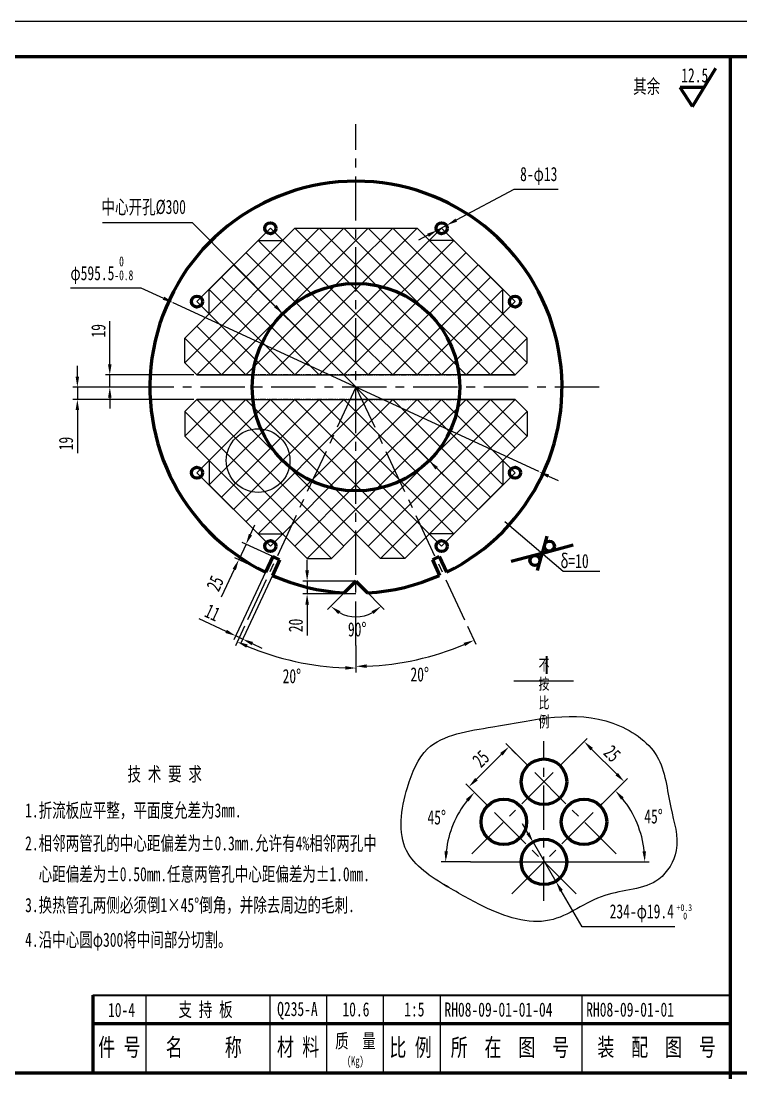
# Model space of a CAD drawing. Header units: millimetres. Extents: x 23903 to 90356, y -5632 to 81432.
# Drawn here: x 57148 to 59180, y 54777 to 57747 of the extents above; entities that cross this region are included whole.
import ezdxf

# ---------------------------------------------------------------- set-up
doc = ezdxf.new("R2010")
doc.units = ezdxf.units.MM
for name, pattern in [('CENTER', [50.8, 31.75, -6.35, 6.35, -6.35]), ('CENTERX2', [4, 2.5, -0.5, 0.5, -0.5]), ('PHANTOM2', [31.75, 15.875, -3.175, 3.175, -3.175, 3.175, -3.175])]:
    doc.linetypes.add(name, pattern=pattern)
doc.layers.get('0').update_dxf_attribs({"lineweight": 60})
doc.layers.get('DEFPOINTS').update_dxf_attribs({"color": 6, "linetype": 'PHANTOM2', "lineweight": 25})
doc.layers.add('CCX', color=3, linetype='Continuous', lineweight=25)
doc.layers.add('DD', color=4, linetype='CENTER', lineweight=25)
doc.styles.add('HZ', font='SIMFANG.TTF', dxfattribs={"width": 0.7})
doc.styles.add('HZ123', font='SIMFANG.TTF', dxfattribs={"width": 0.7, "height": 2.5})
doc.styles.add('WZ5', font='SIMFANG.TTF', dxfattribs={"width": 0.7})
doc.dimstyles.new('ISO-25$0', dxfattribs={"dimscale": 10, "dimtxt": 4, "dimasz": 3, "dimexe": 1.25, "dimexo": 0, "dimgap": 1.2, "dimtad": 1, "dimdec": 0, "dimtxsty": 'HZ', "dimcen": 0, "dimclrd": 256, "dimclrt": 256, "dimadec": 0, "dimazin": 0, "dimtfac": 1, "dimtdec": 0, "dimtmove": 0, "dimatfit": 2, "dimfxl": 1, "dimlwd": -1, "dimarcsym": 0})
doc.dimstyles.new('ISO-25$2', dxfattribs={"dimscale": 10, "dimtxt": 4, "dimasz": 3, "dimexe": 1.25, "dimexo": 0, "dimgap": 1.5, "dimtad": 2, "dimtih": 1, "dimtoh": 1, "dimdec": 0, "dimdsep": 46, "dimtxsty": 'HZ', "dimcen": 3, "dimadec": 0, "dimazin": 0, "dimtfac": 1, "dimtdec": 0, "dimtmove": 0, "dimatfit": 3, "dimfxl": 1, "dimarcsym": 0})
doc.dimstyles.new('ISO-25$3', dxfattribs={"dimscale": 10, "dimtxt": 4, "dimasz": 3, "dimexe": 1.25, "dimexo": 0, "dimgap": 1.5, "dimtad": 2, "dimtih": 1, "dimtoh": 1, "dimdec": 0, "dimdsep": 46, "dimtxsty": 'HZ', "dimcen": -2.5, "dimadec": 0, "dimazin": 0, "dimtfac": 1, "dimtdec": 0, "dimtmove": 0, "dimatfit": 3, "dimldrblk": 'NONE', "dimfxl": 1, "dimarcsym": 0})

# ---------------------------------------------------------------- blocks, each defined once
blk = doc.blocks.new('*D84')
at = {"layer": 'CCX', "color": 0, "lineweight": -2}
for p, q in [((58072.2, 56144.7), (58013.3, 56085.9)), ((58114.3, 56144.7), (58173.1, 56085.9))]:
    blk.add_line(p, q, dxfattribs=at)
blk.add_arc((58093.2, 56165.8), 100.5, 242.1656, 297.8344, dxfattribs=at)
at = {"layer": 'CCX', "color": 0}
for points in [[(58043.3, 56072.9), (58049.3, 56080.9), (58022.2, 56094.7)], [(58137.2, 56080.9), (58143.1, 56072.9), (58164.3, 56094.7)]]:
    blk.add_solid(points, dxfattribs=at)
at = {"layer": 'DEFPOINTS', "color": 0}
for p in [(58093.2, 56165.8), (58093.2, 56165.8), (58072.2, 56144.7), (58114.3, 56144.7), (58067.2, 56068.7)]:
    blk.add_point(p, dxfattribs=at)
at = {"layer": 'CCX', "color": 0, "insert": (58096.7, 56029.3), "char_height": 40, "attachment_point": 5, "style": 'HZ'}
blk.add_mtext('90°', dxfattribs=at)
blk = doc.blocks.new('*D104')
at = {"layer": 'CCX', "color": 0, "lineweight": -2}
for p, q in [((57778.7, 56038.9), (57752.8, 55983.3)), ((58093.2, 55983.6), (58093.2, 55907.8))]:
    blk.add_line(p, q, dxfattribs=at)
blk.add_arc((58093.2, 56713.4), 793.1, 247.1674, 267.8326, dxfattribs=at)
at = {"layer": 'CCX', "color": 0}
for points in [[(57783.4, 55977.8), (57787.5, 55987), (57758, 55994.6)], [(58063.3, 55925.8), (58063.1, 55915.8), (58093.2, 55920.3)]]:
    blk.add_solid(points, dxfattribs=at)
at = {"layer": 'DEFPOINTS', "color": 0}
for p in [(58093.2, 57455.9), (58093.2, 56713.4), (57778.7, 56038.9), (58093.2, 55983.6), (57865.8, 55953.6)]:
    blk.add_point(p, dxfattribs=at)
at = {"layer": 'CCX', "color": 0, "insert": (57912.3, 55897.3), "char_height": 40, "attachment_point": 5, "style": 'HZ'}
blk.add_mtext('20%%D', dxfattribs=at)
blk = doc.blocks.new('*D105')
at = {"layer": 'CCX', "color": 0, "lineweight": -2}
for p, q in [((58407.8, 56038.9), (58431.6, 55987.7)), ((58093.2, 55983.6), (58093.2, 55912.7))]:
    blk.add_line(p, q, dxfattribs=at)
blk.add_arc((58093.2, 56713.4), 788.2, 272.1808, 292.8192, dxfattribs=at)
at = {"layer": 'CCX', "color": 0}
for points in [[(58396.9, 55991.4), (58400.9, 55982.3), (58426.3, 55999)], [(58123.3, 55920.7), (58123.1, 55930.7), (58093.2, 55925.2)]]:
    blk.add_solid(points, dxfattribs=at)
at = {"layer": 'DEFPOINTS', "color": 0}
for p in [(58093.2, 57455.9), (58093.2, 56713.4), (58407.8, 56038.9), (58093.2, 55983.6), (58207.5, 55933.5)]:
    blk.add_point(p, dxfattribs=at)
at = {"layer": 'CCX', "color": 0, "insert": (58273.1, 55902.1), "char_height": 40, "attachment_point": 5, "style": 'HZ'}
blk.add_mtext('20%%D', dxfattribs=at)
blk = doc.blocks.new('*D85')
at = {"layer": 'CCX', "color": 0, "lineweight": -2}
for p, q in [((57287.3, 56994.2), (57486, 56994.2)), ((57486, 56994.2), (57550.2, 56964.5)), ((58609.1, 56474.9), (57577.4, 56951.9)), ((58636.3, 56462.3), (58663.5, 56449.7))]:
    blk.add_line(p, q, dxfattribs=at)
at = {"layer": 'CCX', "color": 0}
for points in [[(57552.3, 56969), (57548.1, 56960), (57577.4, 56951.9)], [(58638.4, 56466.8), (58634.2, 56457.7), (58609.1, 56474.9)]]:
    blk.add_solid(points, dxfattribs=at)
at = {"layer": 'DEFPOINTS', "color": 0}
for p in [(57577.4, 56951.9), (58609.1, 56474.9)]:
    blk.add_point(p, dxfattribs=at)
at = {"layer": 'CCX', "color": 0, "insert": (57376.1, 57043.6), "char_height": 40, "attachment_point": 5, "style": 'HZ'}
blk.add_mtext('φ595.5{\\H0.7x;\\S 0^ -0.8;}', dxfattribs=at)
blk = doc.blocks.new('_None')
blk = doc.blocks.new('*D86')
at = {"layer": 'CCX', "color": 0, "lineweight": -2}
for p, q in [((58538.9, 57271.8), (58376.2, 57184.9)), ((58664.1, 57271.8), (58538.9, 57271.8)), ((58322.8, 57156.4), (58349.7, 57170.8)), ((58296.3, 57142.3), (58269.9, 57128.2))]:
    blk.add_line(p, q, dxfattribs=at)
at = {"layer": 'CCX', "color": 0}
for points in [[(58373.8, 57189.3), (58378.5, 57180.5), (58349.7, 57170.8)], [(58294, 57146.7), (58298.7, 57137.9), (58322.8, 57156.4)]]:
    blk.add_solid(points, dxfattribs=at)
at = {"layer": 'DEFPOINTS', "color": 0}
for p in [(58322.8, 57156.4), (58349.7, 57170.8)]:
    blk.add_point(p, dxfattribs=at)
at = {"layer": 'CCX', "color": 0, "insert": (58609, 57309.8), "char_height": 40, "attachment_point": 5, "style": 'HZ'}
blk.add_mtext('8-φ13', dxfattribs=at)
blk = doc.blocks.new('*D87')
at = {"layer": 'CCX'}
for p, q in [((57795.6, 56297.2), (57808.2, 56324.4)), ((57782.9, 56270), (57762.4, 56226.1)), ((57749.8, 56198.9), (57713.1, 56120.3))]:
    blk.add_line(p, q, dxfattribs=at)
at = {"layer": 'CCX', "color": 0, "lineweight": -2}
for p, q in [((57858.2, 56234.9), (57771.6, 56275.3)), ((57837.8, 56191), (57751.1, 56231.4))]:
    blk.add_line(p, q, dxfattribs=at)
at = {"layer": 'CCX'}
for points in [[(57791, 56299.3), (57800.1, 56295.1), (57782.9, 56270)], [(57745.2, 56201.1), (57754.3, 56196.8), (57762.4, 56226.1)]]:
    blk.add_solid(points, dxfattribs=at)
at = {"layer": 'DEFPOINTS', "color": 0}
for p in [(57762.4, 56226.1), (57858.2, 56234.9), (57837.8, 56191)]:
    blk.add_point(p, dxfattribs=at)
at = {"layer": 'CCX', "insert": (57695.9, 56159.2), "char_height": 40, "attachment_point": 5, "rotation": 65, "style": 'HZ'}
blk.add_mtext('25', dxfattribs=at)
blk = doc.blocks.new('*D88')
at = {"layer": 'CCX', "color": 0, "lineweight": -2}
for p, q in [((57837.8, 56191), (57748.7, 55999.9)), ((57857.3, 56181.9), (57768.2, 55990.8))]:
    blk.add_line(p, q, dxfattribs=at)
at = {"layer": 'CCX'}
for p, q in [((57726.8, 56023.9), (57650.4, 56059.5)), ((57773.4, 56002.1), (57753.9, 56011.2)), ((57800.6, 55989.5), (57827.8, 55976.8))]:
    blk.add_line(p, q, dxfattribs=at)
for points in [[(57728.9, 56028.4), (57724.6, 56019.4), (57753.9, 56011.2)], [(57802.7, 55994), (57798.5, 55984.9), (57773.4, 56002.1)]]:
    blk.add_solid(points, dxfattribs=at)
at = {"layer": 'DEFPOINTS', "color": 0}
for p in [(57837.8, 56191), (57857.3, 56181.9), (57773.4, 56002.1)]:
    blk.add_point(p, dxfattribs=at)
at = {"layer": 'CCX', "insert": (57688.5, 56077.1), "char_height": 40, "attachment_point": 5, "rotation": 335, "style": 'HZ'}
blk.add_mtext('11', dxfattribs=at)
blk = doc.blocks.new('*D89')
at = {"layer": 'CCX'}
for p, q in [((57955.4, 56195.8), (57955.4, 56225.8)), ((57955.4, 56165.8), (57955.4, 56129.5)), ((57955.4, 56099.5), (57955.4, 56012))]:
    blk.add_line(p, q, dxfattribs=at)
at = {"layer": 'CCX', "color": 0, "lineweight": -2}
for p, q in [((58093.2, 56165.8), (57942.9, 56165.8)), ((58093.2, 56129.5), (57942.9, 56129.5))]:
    blk.add_line(p, q, dxfattribs=at)
at = {"layer": 'CCX'}
for points in [[(57950.4, 56195.8), (57960.4, 56195.8), (57955.4, 56165.8)], [(57950.4, 56099.5), (57960.4, 56099.5), (57955.4, 56129.5)]]:
    blk.add_solid(points, dxfattribs=at)
at = {"layer": 'DEFPOINTS', "color": 0}
for p in [(58093.2, 56165.8), (57955.4, 56129.5), (58093.2, 56129.5)]:
    blk.add_point(p, dxfattribs=at)
at = {"layer": 'CCX', "insert": (57923.4, 56040.7), "char_height": 40, "attachment_point": 5, "rotation": 90, "style": 'HZ'}
blk.add_mtext('20', dxfattribs=at)
blk = doc.blocks.new('*D100')
at = {"layer": 'CCX'}
for p, q in [((57398.5, 56777.9), (57398.5, 56900.2)), ((57398.5, 56713.4), (57398.5, 56747.9)), ((57398.5, 56683.4), (57398.5, 56653.4))]:
    blk.add_line(p, q, dxfattribs=at)
at = {"layer": 'CCX', "color": 0, "lineweight": -2}
for p, q in [((57635.6, 56747.9), (57386, 56747.9)), ((57483.7, 56713.4), (57386, 56713.4))]:
    blk.add_line(p, q, dxfattribs=at)
at = {"layer": 'CCX'}
for points in [[(57393.5, 56777.9), (57403.5, 56777.9), (57398.5, 56747.9)], [(57393.5, 56683.4), (57403.5, 56683.4), (57398.5, 56713.4)]]:
    blk.add_solid(points, dxfattribs=at)
at = {"layer": 'DEFPOINTS', "color": 0}
for p in [(57635.6, 56747.9), (57398.5, 56713.4), (57483.7, 56713.4)]:
    blk.add_point(p, dxfattribs=at)
at = {"layer": 'CCX', "insert": (57366.5, 56872.6), "char_height": 40, "attachment_point": 5, "rotation": 90, "style": 'HZ'}
blk.add_mtext('19', dxfattribs=at)
blk = doc.blocks.new('*D101')
at = {"layer": 'CCX'}
for p, q in [((57307, 56743.4), (57307, 56773.4)), ((57307, 56713.4), (57307, 56678.9)), ((57307, 56648.9), (57307, 56526.6))]:
    blk.add_line(p, q, dxfattribs=at)
at = {"layer": 'CCX', "color": 0, "lineweight": -2}
for p, q in [((57483.7, 56713.4), (57294.5, 56713.4)), ((57635.6, 56678.9), (57294.5, 56678.9))]:
    blk.add_line(p, q, dxfattribs=at)
at = {"layer": 'CCX'}
for points in [[(57302, 56743.4), (57312, 56743.4), (57307, 56713.4)], [(57302, 56648.9), (57312, 56648.9), (57307, 56678.9)]]:
    blk.add_solid(points, dxfattribs=at)
at = {"layer": 'DEFPOINTS', "color": 0}
for p in [(57483.7, 56713.4), (57307, 56678.9), (57635.6, 56678.9)]:
    blk.add_point(p, dxfattribs=at)
at = {"layer": 'CCX', "insert": (57275, 56554.2), "char_height": 40, "attachment_point": 5, "rotation": 90, "style": 'HZ'}
blk.add_mtext('19', dxfattribs=at)
blk = doc.blocks.new('*D134')
at = {"layer": 'CCX', "color": 0, "lineweight": -2}
blk.add_line((58830.6, 55373.1), (58920.8, 55373.1), dxfattribs=at)
blk.add_arc((58623.7, 55373.1), 284.6, 6.0419, 38.9581, dxfattribs=at)
at = {"layer": 'CCX', "color": 0}
for points in [[(58841.3, 55548.7), (58848.7, 55555.4), (58824.9, 55574.4)], [(58911.7, 55403.3), (58901.7, 55402.8), (58908.3, 55373.1)]]:
    blk.add_solid(points, dxfattribs=at)
at = {"layer": 'DEFPOINTS', "color": 0}
for p in [(58827.3, 55576.8), (58898.6, 55446.8), (58416.7, 55373.1), (58830.6, 55373.1), (58533.1, 55282.6)]:
    blk.add_point(p, dxfattribs=at)
at = {"layer": 'CCX', "color": 0, "insert": (58932.9, 55501.2), "char_height": 40, "attachment_point": 5, "style": 'HZ'}
blk.add_mtext('45°', dxfattribs=at)
blk = doc.blocks.new('*D135')
at = {"layer": 'CCX', "color": 0, "lineweight": -2}
blk.add_line((58416.7, 55373.1), (58333.7, 55373.1), dxfattribs=at)
blk.add_arc((58623.7, 55373.1), 277.4, 141.1991, 173.8009, dxfattribs=at)
at = {"layer": 'CCX', "color": 0}
for points in [[(58403.7, 55550.3), (58411.2, 55543.6), (58427.5, 55569.3)], [(58352.9, 55402.8), (58342.9, 55403.3), (58346.2, 55373.1)]]:
    blk.add_solid(points, dxfattribs=at)
at = {"layer": 'DEFPOINTS', "color": 0}
for p in [(58420, 55576.8), (58383.4, 55511.8), (58416.7, 55373.1), (58830.6, 55373.1), (58714.2, 55282.6)]:
    blk.add_point(p, dxfattribs=at)
at = {"layer": 'CCX', "color": 0, "insert": (58321.1, 55498.4), "char_height": 40, "attachment_point": 5, "style": 'HZ'}
blk.add_mtext('45°', dxfattribs=at)
blk = doc.blocks.new('*D136')
at = {"layer": 'CCX', "color": 0, "lineweight": -2}
for p, q in [((58669.1, 55644.8), (58745.9, 55721.6)), ((58782.2, 55531.6), (58859, 55608.5))]:
    blk.add_line(p, q, dxfattribs=at)
at = {"layer": 'CCX'}
blk.add_line((58758.3, 55691.6), (58829, 55620.9), dxfattribs=at)
for points in [[(58761.8, 55695.1), (58754.7, 55688), (58737.1, 55712.8)], [(58832.5, 55624.4), (58825.4, 55617.3), (58850.2, 55599.6)]]:
    blk.add_solid(points, dxfattribs=at)
at = {"layer": 'DEFPOINTS', "color": 0}
for p in [(58669.1, 55644.8), (58850.2, 55599.6), (58782.2, 55531.6)]:
    blk.add_point(p, dxfattribs=at)
at = {"layer": 'CCX', "insert": (58816.3, 55678.8), "char_height": 40, "attachment_point": 5, "rotation": 315, "style": 'HZ'}
blk.add_mtext('25', dxfattribs=at)
blk = doc.blocks.new('*D137')
at = {"layer": 'CCX', "color": 0, "lineweight": -2}
for p, q in [((58578.3, 55644.8), (58516, 55707)), ((58465.1, 55531.6), (58402.9, 55593.9))]:
    blk.add_line(p, q, dxfattribs=at)
at = {"layer": 'CCX'}
blk.add_line((58432.9, 55606.2), (58503.7, 55677), dxfattribs=at)
for points in [[(58500.1, 55680.5), (58507.2, 55673.4), (58524.9, 55698.2)], [(58429.4, 55609.8), (58436.5, 55602.7), (58411.7, 55585)]]:
    blk.add_solid(points, dxfattribs=at)
at = {"layer": 'DEFPOINTS', "color": 0}
for p in [(58524.9, 55698.2), (58578.3, 55644.8), (58465.1, 55531.6)]:
    blk.add_point(p, dxfattribs=at)
at = {"layer": 'CCX', "insert": (58445.7, 55664.2), "char_height": 40, "attachment_point": 5, "rotation": 45, "style": 'HZ'}
blk.add_mtext('25', dxfattribs=at)
blk = doc.blocks.new('*D102')
at = {"layer": 'CCX', "color": 0, "lineweight": -2}
for p, q in [((58578.3, 55454.4), (58563.3, 55480.4)), ((58593.3, 55428.4), (58657.6, 55317.3)), ((58731.4, 55190), (58672.7, 55291.4)), ((58993.4, 55190), (58731.4, 55190))]:
    blk.add_line(p, q, dxfattribs=at)
at = {"layer": 'CCX', "color": 0}
for points in [[(58582.6, 55456.9), (58574, 55451.9), (58593.3, 55428.4)], [(58677, 55293.9), (58668.3, 55288.8), (58657.6, 55317.3)]]:
    blk.add_solid(points, dxfattribs=at)
at = {"layer": 'DEFPOINTS', "color": 0}
for p in [(58593.3, 55428.4), (58657.6, 55317.3)]:
    blk.add_point(p, dxfattribs=at)
at = {"layer": 'CCX', "color": 0, "insert": (58899.8, 55228), "char_height": 40, "attachment_point": 5, "style": 'HZ'}
blk.add_mtext('234-φ19.4', dxfattribs=at)
blk = doc.blocks.new('*D179')
at = {"layer": 'CCX', "color": 0, "lineweight": -2}
for p, q in [((57377.8, 57178.2), (57631, 57178.2)), ((57631, 57178.2), (57865.5, 56942.4)), ((58299.8, 56505.7), (57886.7, 56921.1)), ((58321, 56484.4), (58342.1, 56463.1))]:
    blk.add_line(p, q, dxfattribs=at)
at = {"layer": 'CCX', "color": 0}
for points in [[(57869.1, 56945.9), (57862, 56938.9), (57886.7, 56921.1)], [(58324.5, 56487.9), (58317.4, 56480.9), (58299.8, 56505.7)]]:
    blk.add_solid(points, dxfattribs=at)
at = {"layer": 'DEFPOINTS', "color": 0}
for p in [(57886.7, 56921.1), (58299.8, 56505.7)]:
    blk.add_point(p, dxfattribs=at)
at = {"layer": 'CCX', "color": 0, "insert": (57494.2, 57220.1), "char_height": 40, "attachment_point": 5, "style": 'HZ'}
blk.add_mtext('中心开孔{\\Ftxt|c134;%%C}300', dxfattribs=at)

msp = doc.modelspace()

# ---------------------------------------------------------------- linework, layer by layer
for p, q in [((53105.4, 57647.1), (61165.4, 57647.1)), ((58619.7, 56244.6), (58632.6, 56292.5)), ((58619.7, 56244.6), (58705.9, 56267.8)), ((57858.2, 56234.9), (57837.8, 56191)), ((57877.7, 56225.8), (57857.3, 56181.9)), ((57877.7, 56225.8), (57858.2, 56234.9)), ((58308.8, 56225.8), (58328.2, 56234.9)), ((58308.8, 56225.8), (58329.2, 56181.9)), ((58328.2, 56234.9), (58348.7, 56191)), ((58617.7, 56244), (58531.4, 56220.9)), ((58617.7, 56244), (58604.8, 56196.1)), ((58093.2, 56165.8), (58060.3, 56132.8)), ((58093.2, 56165.8), (58126.2, 56132.8)), ((57350.4, 54997.1), (57350.4, 54777.1)), ((57350.4, 54917.1), (59150.4, 54917.1))]:
    msp.add_line(p, q)
at = {"color": 7}
for p, q in [((59150.4, 51907.1), (59150.4, 57647.1)), ((53105.4, 54777.1), (61165.4, 54777.1))]:
    msp.add_line(p, q, dxfattribs=at)
at = {"ltscale": 8}
for p, q in [((59042.9, 57505.4), (59108.7, 57614.2)), ((59075.6, 57559.5), (59007.7, 57559.5)), ((59042.9, 57505.4), (59007.7, 57559.5)), ((59075.6, 57559.5), (59007.7, 57559.5)), ((59042.9, 57505.4), (59007.7, 57559.5))]:
    msp.add_line(p, q, dxfattribs=at)
at = {"const_width": 3}
msp.add_lwpolyline([(61165.4, 51907.1), (61165.4, 57647.1), (53105.4, 57647.1), (53105.4, 51907.1), (61165.4, 51907.1)], dxfattribs=at)
for centre, radius in [((57851.6, 57162.2), 15.6), ((58334.9, 57162.2), 15.6), ((58093.2, 56713.4), 292.9), ((57644.4, 56955.1), 15.6), ((58542, 56955.1), 15.6), ((57644.4, 56471.7), 15.6), ((58542, 56471.7), 15.6), ((57851.6, 56264.6), 15.6), ((58334.9, 56264.6), 15.6), ((58639.1, 56264.6), 14), ((58598.3, 56224), 14), ((58623.7, 55599.4), 64.2), ((58510.5, 55486.2), 64.2), ((58736.8, 55486.2), 64.2), ((58623.7, 55373.1), 64.2)]:
    msp.add_circle(centre, radius)
for start, end in [(296.0593, 243.9407), (246.0593, 266.75), (273.25, 293.9407)]:
    msp.add_arc((58093.2, 56713.4), 581.5, start, end)
at = {"layer": 'CCX'}
for p, q in [((52855.4, 57747.1), (61265.4, 57747.1)), ((57989.7, 57162.2), (57609.9, 56782.4)), ((57920.6, 57162.2), (57609.9, 56851.5)), ((58058.7, 57162.2), (57644.4, 56747.9)), ((57851.6, 57162.2), (57644.4, 56955.1)), ((58093.2, 56920.5), (57851.6, 57162.2)), ((57886.1, 57127.7), (57920.6, 57162.2)), ((57886.1, 57127.7), (57920.6, 57162.2)), ((58093.2, 56989.6), (57920.6, 57162.2)), ((57920.6, 57162.2), (58265.9, 57162.2)), ((58093.2, 57058.6), (57989.7, 57162.2)), ((58093.2, 57127.7), (58058.7, 57162.2)), ((58058.7, 57162.2), (58093.2, 57127.7)), ((58093.2, 56920.5), (58334.9, 57162.2)), ((58093.2, 56989.6), (58265.9, 57162.2)), ((58093.2, 57058.6), (58196.8, 57162.2)), ((58093.2, 57127.7), (58127.8, 57162.2)), ((58127.8, 57162.2), (58093.2, 57127.7)), ((58127.8, 57162.2), (58542, 56747.9)), ((58196.8, 57162.2), (58576.6, 56782.4)), ((58265.9, 57162.2), (58576.6, 56851.5)), ((58300.4, 57127.7), (58265.9, 57162.2)), ((58300.4, 57127.7), (58265.9, 57162.2)), ((58334.9, 57162.2), (58542, 56955.1)), ((57678.9, 56989.6), (57817, 57127.7)), ((57678.9, 56989.6), (57817, 57127.7)), ((58093.2, 57127.7), (57713.5, 56747.9)), ((58093.2, 56851.5), (57817, 57127.7)), ((57817, 57127.7), (57886.1, 57127.7)), ((57817, 57127.7), (57886.1, 57127.7)), ((58093.2, 57127.7), (58473, 56747.9)), ((58093.2, 56851.5), (58369.4, 57127.7)), ((58369.4, 57127.7), (58300.4, 57127.7)), ((58369.4, 57127.7), (58300.4, 57127.7)), ((58507.5, 56989.6), (58369.4, 57127.7)), ((58507.5, 56989.6), (58369.4, 57127.7)), ((58093.2, 56782.4), (57782.5, 57093.2)), ((58093.2, 56782.4), (58403.9, 57093.2)), ((58058.7, 56747.9), (57748, 57058.6)), ((58058.7, 56747.9), (57748, 57058.6)), ((58058.7, 56747.9), (57748, 57058.6)), ((58093.2, 57058.6), (57782.5, 56747.9)), ((58093.2, 57058.6), (58403.9, 56747.9)), ((58127.8, 56747.9), (58438.5, 57058.6)), ((58127.8, 56747.9), (58438.5, 57058.6)), ((58127.8, 56747.9), (58438.5, 57058.6)), ((57989.7, 56747.9), (57713.5, 57024.1)), ((58196.8, 56747.9), (58473, 57024.1)), ((57920.6, 56747.9), (57678.9, 56989.6)), ((57678.9, 56920.5), (57678.9, 56989.6)), ((57678.9, 56920.5), (57678.9, 56989.6)), ((58093.2, 56989.6), (57851.6, 56747.9)), ((58093.2, 56989.6), (58334.9, 56747.9)), ((58265.9, 56747.9), (58507.5, 56989.6)), ((58507.5, 56920.5), (58507.5, 56989.6)), ((58507.5, 56920.5), (58507.5, 56989.6)), ((57851.6, 56747.9), (57644.4, 56955.1)), ((58334.9, 56747.9), (58542, 56955.1)), ((57609.9, 56851.5), (57678.9, 56920.5)), ((57609.9, 56851.5), (57678.9, 56920.5)), ((58093.2, 56920.5), (57920.6, 56747.9)), ((58093.2, 56920.5), (58265.9, 56747.9)), ((58576.6, 56851.5), (58507.5, 56920.5)), ((58576.6, 56851.5), (58507.5, 56920.5)), ((57782.5, 56747.9), (57644.4, 56886)), ((58403.9, 56747.9), (58542, 56886)), ((57713.5, 56747.9), (57609.9, 56851.5)), ((57713.5, 56747.9), (57609.9, 56851.5)), ((57609.9, 56782.4), (57609.9, 56851.5)), ((57609.9, 56782.4), (57609.9, 56851.5)), ((58093.2, 56851.5), (57989.7, 56747.9)), ((58093.2, 56851.5), (58196.8, 56747.9)), ((58473, 56747.9), (58576.6, 56851.5)), ((58473, 56747.9), (58576.6, 56851.5)), ((58576.6, 56782.4), (58576.6, 56851.5)), ((58576.6, 56782.4), (58576.6, 56851.5)), ((57644.4, 56747.9), (57609.9, 56782.4)), ((57644.4, 56747.9), (57609.9, 56782.4)), ((58093.2, 56782.4), (58058.7, 56747.9)), ((58093.2, 56782.4), (58127.8, 56747.9)), ((58542, 56747.9), (58576.6, 56782.4)), ((58542, 56747.9), (58576.6, 56782.4)), ((57644.4, 56747.9), (58093.2, 56747.9)), ((57802.3, 56747.9), (57644.4, 56747.9)), ((58542, 56747.9), (58093.2, 56747.9)), ((58384.1, 56747.9), (58542, 56747.9)), ((57713.5, 56678.9), (57609.9, 56575.3)), ((57644.4, 56678.9), (57609.9, 56644.3)), ((57713.5, 56678.9), (57609.9, 56575.3)), ((57644.4, 56678.9), (57609.9, 56644.3)), ((58058.7, 56264.6), (57644.4, 56678.9)), ((57851.6, 56678.9), (57644.4, 56471.7)), ((57782.5, 56678.9), (57644.4, 56540.8)), ((57644.4, 56678.9), (58093.2, 56678.9)), ((57802.3, 56678.9), (57644.4, 56678.9)), ((57920.6, 56678.9), (57678.9, 56437.2)), ((58093.2, 56299.1), (57713.5, 56678.9)), ((57989.7, 56678.9), (57713.5, 56402.7)), ((58058.7, 56678.9), (57748, 56368.1)), ((58058.7, 56678.9), (57748, 56368.1)), ((58058.7, 56678.9), (57748, 56368.1)), ((58093.2, 56368.1), (57782.5, 56678.9)), ((58093.2, 56437.2), (57851.6, 56678.9)), ((58093.2, 56506.2), (57920.6, 56678.9)), ((58093.2, 56575.3), (57989.7, 56678.9)), ((58093.2, 56644.3), (58058.7, 56678.9)), ((58093.2, 56644.3), (58127.8, 56678.9)), ((58093.2, 56575.3), (58196.8, 56678.9)), ((58093.2, 56506.2), (58265.9, 56678.9)), ((58093.2, 56437.2), (58334.9, 56678.9)), ((58093.2, 56368.1), (58403.9, 56678.9)), ((58093.2, 56299.1), (58473, 56678.9)), ((58542, 56678.9), (58093.2, 56678.9)), ((58127.8, 56264.6), (58542, 56678.9)), ((58127.8, 56678.9), (58438.5, 56368.1)), ((58127.8, 56678.9), (58438.5, 56368.1)), ((58127.8, 56678.9), (58438.5, 56368.1)), ((58196.8, 56678.9), (58473, 56402.7)), ((58265.9, 56678.9), (58507.5, 56437.2)), ((58334.9, 56678.9), (58542, 56471.7)), ((58384.1, 56678.9), (58542, 56678.9)), ((58403.9, 56678.9), (58542, 56540.8)), ((58473, 56678.9), (58576.6, 56575.3)), ((58473, 56678.9), (58576.6, 56575.3)), ((58542, 56678.9), (58576.6, 56644.3)), ((58542, 56678.9), (58576.6, 56644.3)), ((58024.2, 56230.1), (57609.9, 56644.3)), ((57609.9, 56644.3), (57609.9, 56575.3)), ((57609.9, 56644.3), (57609.9, 56575.3)), ((58093.2, 56644.3), (57782.5, 56333.6)), ((58093.2, 56644.3), (58403.9, 56333.6)), ((58162.3, 56230.1), (58576.6, 56644.3)), ((58576.6, 56644.3), (58576.6, 56575.3)), ((58576.6, 56644.3), (58576.6, 56575.3)), ((57955.1, 56230.1), (57609.9, 56575.3)), ((57609.9, 56575.3), (57678.9, 56506.2)), ((57609.9, 56575.3), (57678.9, 56506.2)), ((58093.2, 56575.3), (57817, 56299.1)), ((58093.2, 56575.3), (58369.4, 56299.1)), ((58231.3, 56230.1), (58576.6, 56575.3)), ((58576.6, 56575.3), (58507.5, 56506.2)), ((58576.6, 56575.3), (58507.5, 56506.2)), ((57678.9, 56506.2), (57678.9, 56437.2)), ((57678.9, 56506.2), (57678.9, 56437.2)), ((58093.2, 56506.2), (57851.6, 56264.6)), ((58093.2, 56506.2), (58334.9, 56264.6)), ((58507.5, 56506.2), (58507.5, 56437.2)), ((58507.5, 56506.2), (58507.5, 56437.2)), ((57851.6, 56264.6), (57644.4, 56471.7)), ((58334.9, 56264.6), (58542, 56471.7)), ((57678.9, 56437.2), (57817, 56299.1)), ((57678.9, 56437.2), (57817, 56299.1)), ((58093.2, 56437.2), (57920.6, 56264.6)), ((58093.2, 56437.2), (58265.9, 56264.6)), ((58507.5, 56437.2), (58369.4, 56299.1)), ((58507.5, 56437.2), (58369.4, 56299.1)), ((58093.2, 56368.1), (57955.1, 56230.1)), ((58093.2, 56368.1), (58231.3, 56230.1)), ((58513.6, 56334.4), (58677.9, 56193.9)), ((57817, 56299.1), (57886.1, 56299.1)), ((57817, 56299.1), (57886.1, 56299.1)), ((57886.1, 56299.1), (57955.1, 56230.1)), ((57886.1, 56299.1), (57955.1, 56230.1)), ((58093.2, 56299.1), (58024.2, 56230.1)), ((58024.2, 56230.1), (58093.2, 56299.1)), ((58093.2, 56299.1), (58162.3, 56230.1)), ((58162.3, 56230.1), (58093.2, 56299.1)), ((58300.4, 56299.1), (58231.3, 56230.1)), ((58300.4, 56299.1), (58231.3, 56230.1)), ((58369.4, 56299.1), (58300.4, 56299.1)), ((58369.4, 56299.1), (58300.4, 56299.1)), ((57955.1, 56230.1), (58024.2, 56230.1)), ((57955.1, 56230.1), (58024.2, 56230.1)), ((58231.3, 56230.1), (58162.3, 56230.1)), ((58231.3, 56230.1), (58162.3, 56230.1)), ((58677.9, 56193.9), (58781, 56193.9)), ((58539, 55884.6), (58707.1, 55884.6)), ((58416.7, 55373.1), (58830.6, 55373.1)), ((57500.4, 54997.1), (57500.4, 54777.1)), ((57850.4, 54997.1), (57850.4, 54777.1)), ((58010.4, 54997.1), (58010.4, 54777.1)), ((58170.4, 54997.1), (58170.4, 54777.1)), ((58330.4, 54997.1), (58330.4, 54777.1)), ((58730.4, 54997.1), (58730.4, 54777.1))]:
    msp.add_line(p, q, dxfattribs=at)
at = {"layer": 'CCX', "lineweight": 35}
msp.add_line((57350.4, 54997.1), (59150.4, 54997.1), dxfattribs=at)
at = {"layer": 'CCX'}
msp.add_circle((57817, 56506.2), 89.8, dxfattribs=at)
at = {"layer": 'CCX', "start_tangent": (-0.707422, 0.706791)}
msp.add_spline([(58352.2, 55301.4), (58235.7, 55404.9), (58238.3, 55583.4), (58295.3, 55692.1), (58479.1, 55754.2), (58818.4, 55764.6), (58942.7, 55671.4), (58981.5, 55526.5), (58997.1, 55404.9), (58947.9, 55324.7), (58795.1, 55278.1), (58639.7, 55208.3), (58453.2, 55247.1), (58341.9, 55309.2)], degree=3, dxfattribs=at)
at = {"layer": 'DD', "linetype": 'CENTERX2', "ltscale": 50}
for p, q in [((58093.2, 55983.6), (58093.2, 57455.9)), ((58779.3, 56713.4), (57407.2, 56713.4)), ((58093.2, 56713.4), (57778.7, 56038.9)), ((58093.2, 56713.4), (58407.8, 56038.9)), ((58420, 55395.7), (58714.2, 55689.9)), ((58827.3, 55395.7), (58533.1, 55689.9)), ((58623.7, 55263.4), (58623.7, 55714.1)), ((58714.2, 55282.6), (58420, 55576.8)), ((58533.1, 55282.6), (58827.3, 55576.8))]:
    msp.add_line(p, q, dxfattribs=at)
at = {"layer": 'DEFPOINTS'}
for p, q in [((58093.2, 56747.9), (57802.3, 56747.9)), ((58093.2, 56747.9), (58384.1, 56747.9)), ((58093.2, 56678.9), (57802.3, 56678.9)), ((58093.2, 56678.9), (58384.1, 56678.9))]:
    msp.add_line(p, q, dxfattribs=at)

# ---------------------------------------------------------------- texts
at = {"layer": 'CCX', "width": 0.7}
for s, height, style, p in [('其余', 40, 'HZ', (58875.3, 57542.8)), ('12.5', 40, 'HZ', (59011.1, 57574)), ('δ=10', 40.01, 'HZ', (58670.1, 56202.5)), ('技 术 要 求', 40, 'HZ', (57448.5, 55601.2)), ('1.折流板应平整，平面度允差为3mm.', 40, 'HZ', (57159.6, 55498.6)), ('2.相邻两管孔的中心距偏差为±0.3mm.允许有4%相邻两孔中', 40, 'HZ', (57159.6, 55405.6)), ('  心距偏差为±0.50mm.任意两管孔中心距偏差为±1.0mm.', 40, 'HZ', (57159.6, 55318.5)), ('3.换热管孔两侧必须倒1×45%%d倒角，并除去周边的毛刺.', 40, 'HZ', (57159.6, 55231.3)), ('+0.3', 19.2, 'HZ', (58998, 55234.4)), ('0', 19.2, 'HZ', (59016.7, 55210.7)), ('4.沿中心圆φ300将中间部分切割。', 40, 'HZ', (57159.6, 55133.3)), ('支 持 板  ', 40, 'HZ', (57592.4, 54936.1)), ('Q235-A', 40, 'HZ123', (57870.9, 54937.9)), ('10.6', 40, 'HZ123', (58055, 54936.8)), ('1:5', 40, 'HZ123', (58229.4, 54936.8)), ('RH08-09-01-01-04', 40, 'HZ', (58343, 54936.1)), ('RH08-09-01-01', 40, 'HZ', (58743, 54936.1)), ('10-4', 40, 'HZ', (57393.5, 54935.2)), ('质  量', 40, 'WZ5', (58034.5, 54847.4)), ('件 号', 50, 'WZ5', (57366, 54825.1)), ('  名     称', 50, 'WZ5', (57508.9, 54824.7)), ('材 料', 50, 'WZ5', (57870.3, 54825.6)), ('比 例', 50, 'WZ5', (58187.6, 54824.3)), ('所  在  图  号', 50, 'WZ5', (58360.7, 54824.5)), ('装  配  图  号', 50, 'WZ5', (58774.6, 54825.1)), ('(Kg)', 25.03, 'HZ', (58067.6, 54798.7)), ('(Kg)', 25.03, 'HZ', (58067.6, 54798.7))]:
    msp.add_text(s, height=height, dxfattribs=dict(at, style=style)).set_placement(p)
at = {"layer": 'CCX', "linetype": 'ByBlock', "style": 'HZ123', "width": 0.8}
msp.add_text('Ⅰ', height=50, dxfattribs=at).set_placement((58604, 55904))
at = {"layer": 'CCX', "linetype": 'ByBlock', "insert": (58623.8, 55874), "char_height": 32, "width": 0.75, "attachment_point": 5, "style": 'HZ123'}
msp.add_mtext('\\fﾷￂￋￎ_GB2312|b0|i0|c134|p49;\\P不按比例', dxfattribs=at)

# ---------------------------------------------------------------- dimensions: what is measured, and where the dimension line sits
at = {"layer": 'CCX'}
for base, line2, picture, middle in [((57865.8, 55953.6), ((58093.2, 56713.4), (57778.7, 56038.9)), '*D104', (57912.3, 55897.3)), ((58207.5, 55933.5), ((58093.2, 56713.4), (58407.8, 56038.9)), '*D105', (58273.1, 55902.1))]:
    dim = msp.add_angular_dim_2l(base=base, line1=((58093.2, 55983.6), (58093.2, 57455.9)), line2=line2, text='20%%D', dimstyle='ISO-25$2', dxfattribs=at)
    dim.commit()
    dim.dimension.update_dxf_attribs({"geometry": picture, "text_midpoint": middle})
for p1, p2, text, picture, middle in [((58322.8, 57156.4), (58349.7, 57170.8), '8-φ13', '*D86', (58609, 57271.8)), ((58299.8, 56505.7), (57886.7, 56921.1), '中心开孔{\\Ftxt|c134;%%C}300', '*D179', (57494.2, 57178.2)), ((58609.1, 56474.9), (57577.4, 56951.9), 'φ595.5{\\H0.7x;\\S 0^ -0.8;}', '*D85', (57376.1, 56994.2)), ((58593.3, 55428.4), (58657.6, 55317.3), '234-φ19.4', '*D102', (58899.8, 55190))]:
    dim = msp.add_diameter_dim_2p(p1=p1, p2=p2, text=text, dimstyle='ISO-25$3', dxfattribs=at)
    dim.commit()
    dim.dimension.update_dxf_attribs({"geometry": picture, "text_midpoint": middle, "dimtype": 163})
for base, p1, p2, angle, text, picture, middle, dimtype in [((57398.5, 56713.4), (57635.6, 56747.9), (57483.7, 56713.4), 90, '19', '*D100', (57398.5, 56872.6), 160), ((57307, 56678.9), (57483.7, 56713.4), (57635.6, 56678.9), 90, '19', '*D101', (57307, 56554.2), 160), ((57762.4, 56226.1), (57858.2, 56234.9), (57837.8, 56191), 245, '25', '*D87', (57724.9, 56145.7), 161), ((57955.4, 56129.5), (58093.2, 56165.8), (58093.2, 56129.5), 270, '20', '*D89', (57955.4, 56040.7), 161), ((57773.4, 56002.1), (57837.8, 56191), (57857.3, 56181.9), 335, '11', '*D88', (57675, 56048.1), 161)]:
    dim = msp.add_linear_dim(base=base, p1=p1, p2=p2, angle=angle, text=text, dimstyle='ISO-25$0', dxfattribs=at)
    dim.commit()
    dim.dimension.update_dxf_attribs({"geometry": picture, "text_midpoint": middle, "dimtype": dimtype})
dim = msp.add_angular_dim_2l(base=(58067.2, 56068.7), line1=((58093.2, 56165.8), (58072.2, 56144.7)), line2=((58093.2, 56165.8), (58114.3, 56144.7)), dimstyle='ISO-25$2', dxfattribs=at)
dim.commit()
dim.dimension.update_dxf_attribs({"geometry": '*D84', "text_midpoint": (58095.8, 56065.3), "dimtype": 162})
for p1, p2, distance, picture, middle in [((58669.1, 55644.8), (58782.2, 55531.6), 96.2, '*D136', (58816.3, 55678.8)), ((58465.1, 55531.6), (58578.3, 55644.8), 75.5, '*D137', (58445.7, 55664.2))]:
    dim = msp.add_aligned_dim(p1=p1, p2=p2, distance=distance, text='25', dimstyle='ISO-25$0', dxfattribs=at)
    dim.commit()
    dim.dimension.update_dxf_attribs({"geometry": picture, "text_midpoint": middle})
for base, line2, picture, middle in [((58383.4, 55511.8), ((58714.2, 55282.6), (58420, 55576.8)), '*D135', (58321.1, 55498.4)), ((58898.6, 55446.8), ((58533.1, 55282.6), (58827.3, 55576.8)), '*D134', (58932.9, 55501.2))]:
    dim = msp.add_angular_dim_2l(base=base, line1=((58416.7, 55373.1), (58830.6, 55373.1)), line2=line2, dimstyle='ISO-25$2', override={"dimtad": 2, "dimtih": 1}, dxfattribs=at)
    dim.commit()
    dim.dimension.update_dxf_attribs({"geometry": picture, "text_midpoint": middle})

doc.saveas('drawing.dxf')
